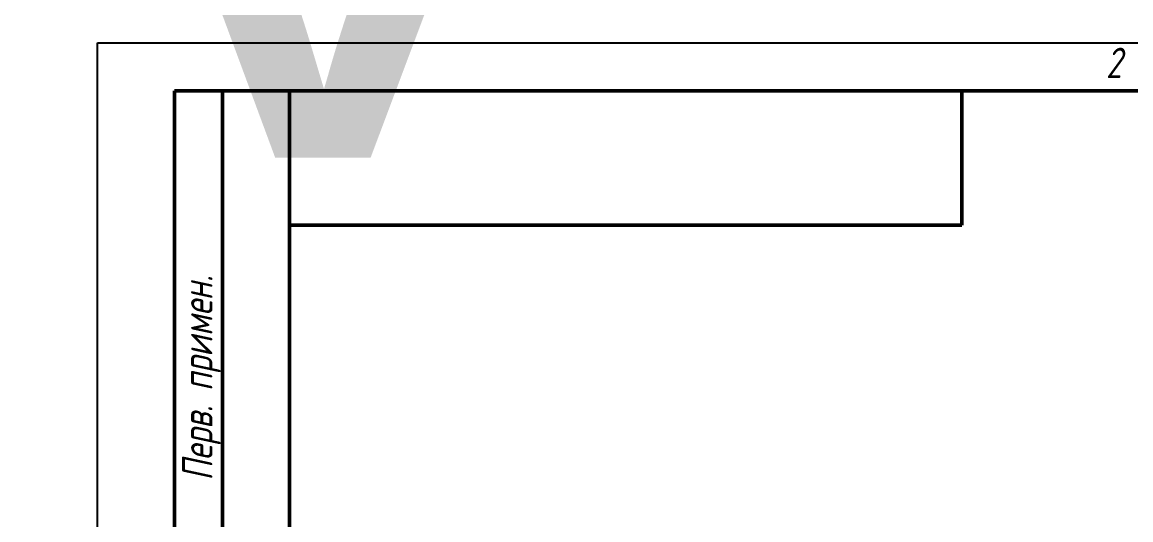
# Model space of a CAD drawing. Header units: millimetres. Extents: x -351 to 1050, y -103 to 376.
# Drawn here: x -7.9 to 107.6, y 247.3 to 299.2 of the extents above; entities that cross this region are included whole.
import ezdxf
from ezdxf.enums import TextEntityAlignment as Align

# ---------------------------------------------------------------- set-up
doc = ezdxf.new("R2018")
doc.units = ezdxf.units.MM
for name, color, linetype, lineweight in [('Кромка (ГОСТ)', 7, 'Continuous', 50), ('Обозначение (ГОСТ)', 7, 'Continuous', 25), ('Эскизная геометрия (ГОСТ)', 7, 'Continuous', 50)]:
    doc.layers.add(name, color=color, linetype=linetype, lineweight=lineweight)
doc.styles.add('Альтернативный текст (ГОСТ)', font='', dxfattribs={"width": 0.8})
doc.styles.get('Альтернативный текст (ГОСТ)').set_extended_font_data('Arial', italic=True)

# ---------------------------------------------------------------- blocks, each defined once
blk = doc.blocks.new('Рамки ГОСТ - Рамка')
at = {"layer": 'Кромка (ГОСТ)', "lineweight": 25}
for p, q in [((0, 0), (0, 297)), ((0, 297), (420, 297))]:
    blk.add_line(p, q, dxfattribs=at)
at = {"layer": 'Кромка (ГОСТ)'}
for p, q in [((415, 292), (20, 292)), ((20, 292), (20, 5))]:
    blk.add_line(p, q, dxfattribs=at)
at = {"layer": 'Кромка (ГОСТ)', "insert": (105, 296.5), "char_height": 3.17, "width": 5.2328, "attachment_point": 1, "style": 'Альтернативный текст (ГОСТ)'}
blk.add_mtext('\\fGOST Common|b0|i1;\\H3.1700;2', dxfattribs=at)
blk = doc.blocks.new('ГОСТ - Доп. графы 2')
at = {"layer": 'Эскизная геометрия (ГОСТ)'}
for p, q in [((-12, 0), (-12, 120)), ((-12, 120), (0, 120)), ((-7, 0), (-7, 120)), ((-12, 60), (0, 60)), ((0, 0), (-12, 0))]:
    blk.add_line(p, q, dxfattribs=at)
at = {"layer": 'Обозначение (ГОСТ)', "char_height": 3.17, "attachment_point": 5, "rotation": 90, "style": 'Альтернативный текст (ГОСТ)'}
for s, insert, width in [('\\fGOST Common|b0|i1;\\H3.1700;Перв. примен.', (-9.19, 90.05), 60.0143), ('\\fGOST Common|b0|i1;\\H3.1700;Справ. №', (-9.1, 30), 59.9357)]:
    blk.add_mtext(s, dxfattribs=dict(at, insert=insert, width=width))
at = {"layer": 'Обозначение (ГОСТ)', "lineweight": 30, "flags": 17}
for tag, p in [('Первичная_применяемость', (-3.65, 90.03)), ('Справочный_номер', (-3.55, 30.02))]:
    blk.add_attdef(tag, text='', height=3.17, rotation=90, dxfattribs=at).set_placement(p, align=Align.MIDDLE_CENTER)
blk = doc.blocks.new('ГОСТ - Доп. графы 3')
at = {"layer": 'Эскизная геометрия (ГОСТ)'}
for p, q in [((0, 0), (70, 0)), ((70, 0), (70, -14)), ((70, -14), (0, -14))]:
    blk.add_line(p, q, dxfattribs=at)
at = {"layer": 'Обозначение (ГОСТ)', "lineweight": 30}
blk.add_attdef('ОБОЗНАЧЕНИЕ', text='', height=5, rotation=180, dxfattribs=at).set_placement((34.94, -6.97), align=Align.MIDDLE_CENTER)

msp = doc.modelspace()

# ---------------------------------------------------------------- block references
ref = msp.add_blockref('ГОСТ - Доп. графы 3', (20, 292))
lines = msp.add_mtext('Assembly', dxfattribs={"layer": 'Обозначение (ГОСТ)', "insert": (54.94, 285.03), "char_height": 70.125, "attachment_point": 1, "rotation": 180})
ref.add_attrib('ОБОЗНАЧЕНИЕ', '', (54.94, 285.03)).embed_mtext(lines)
for name, p in [('Рамки ГОСТ - Рамка', (0, 0)), ('ГОСТ - Доп. графы 2', (20, 172))]:
    msp.add_blockref(name, p)

doc.saveas('drawing.dxf')
